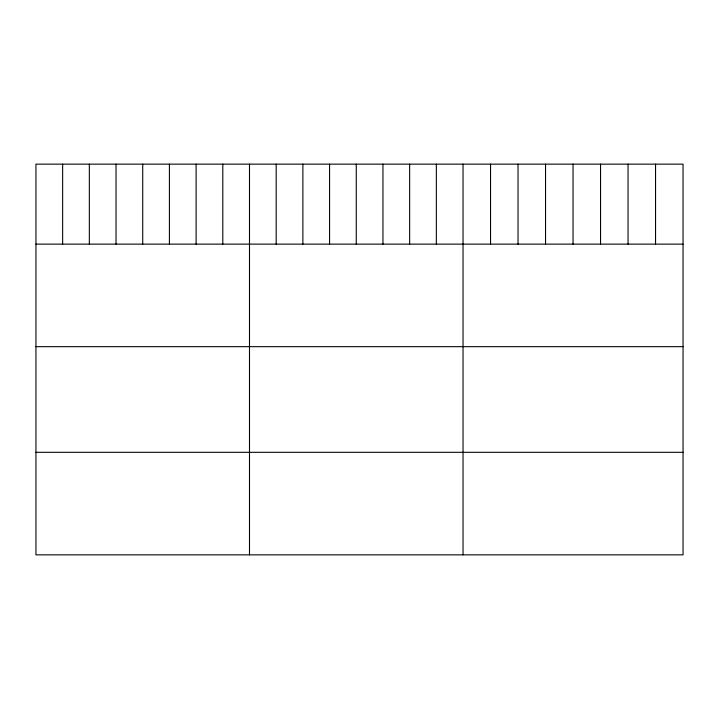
<?xml version="1.0" encoding="UTF-8"?>
<svg xmlns="http://www.w3.org/2000/svg" width="719" height="719" viewBox="0 0 719 719"><rect width="100%" height="100%" fill="white"/><g stroke="black" fill="none" stroke-linecap="round" stroke-linejoin="round"><path stroke-width="1.08" d="M683.05 244.127L683.05 554.852L35.95 554.852L35.95 164.148L683.05 164.148L683.05 244.127L35.95 244.127M35.95 346.666L683.05 346.666M35.95 452.314L683.05 452.314M655.548 164.148L655.548 244.127M628.047 164.148L628.047 244.127M600.545 164.148L600.545 244.127M573.043 164.148L573.043 244.127M545.541 164.148L545.541 244.127M518.039 164.148L518.039 244.127M490.538 164.148L490.538 244.127M463.036 164.148L463.036 554.852M436.343 164.148L436.343 244.127M409.65 164.148L409.65 244.127M382.957 164.148L382.957 244.127M356.264 164.148L356.264 244.127M329.572 164.148L329.572 244.127M302.879 164.148L302.879 244.127M276.186 164.148L276.186 244.127M249.493 164.148L249.493 554.852M222.8 164.148L222.8 244.127M196.107 164.148L196.107 244.127M169.414 164.148L169.414 244.127M142.722 164.148L142.722 244.127M116.029 164.148L116.029 244.127M89.336 164.148L89.336 244.127M62.643 164.148L62.643 244.127"/></g></svg>
